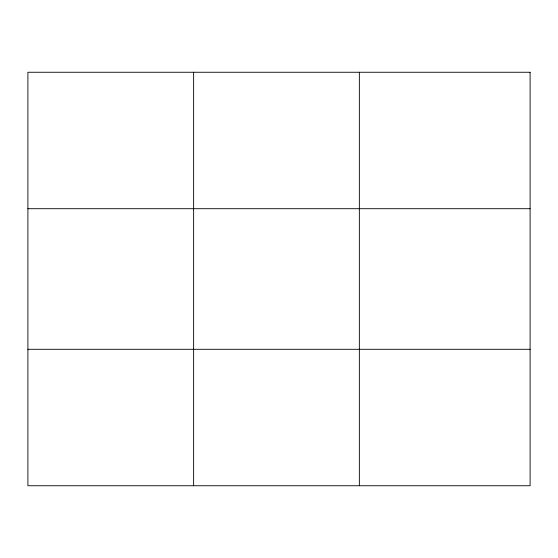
<?xml version="1.0" encoding="UTF-8"?>
<svg xmlns="http://www.w3.org/2000/svg" width="558" height="558" viewBox="0 0 558 558"><rect width="100%" height="100%" fill="white"/><g stroke="black" fill="none" stroke-linecap="round" stroke-linejoin="round"><path stroke-width="0.84" d="M193.626 72.261L193.626 485.739M359.352 72.261L359.352 485.739M27.9 208.706L530.1 208.706M27.9 349.294L530.1 349.294M530.1 72.261L530.1 485.739L27.9 485.739L27.9 72.261L530.1 72.261"/></g></svg>
